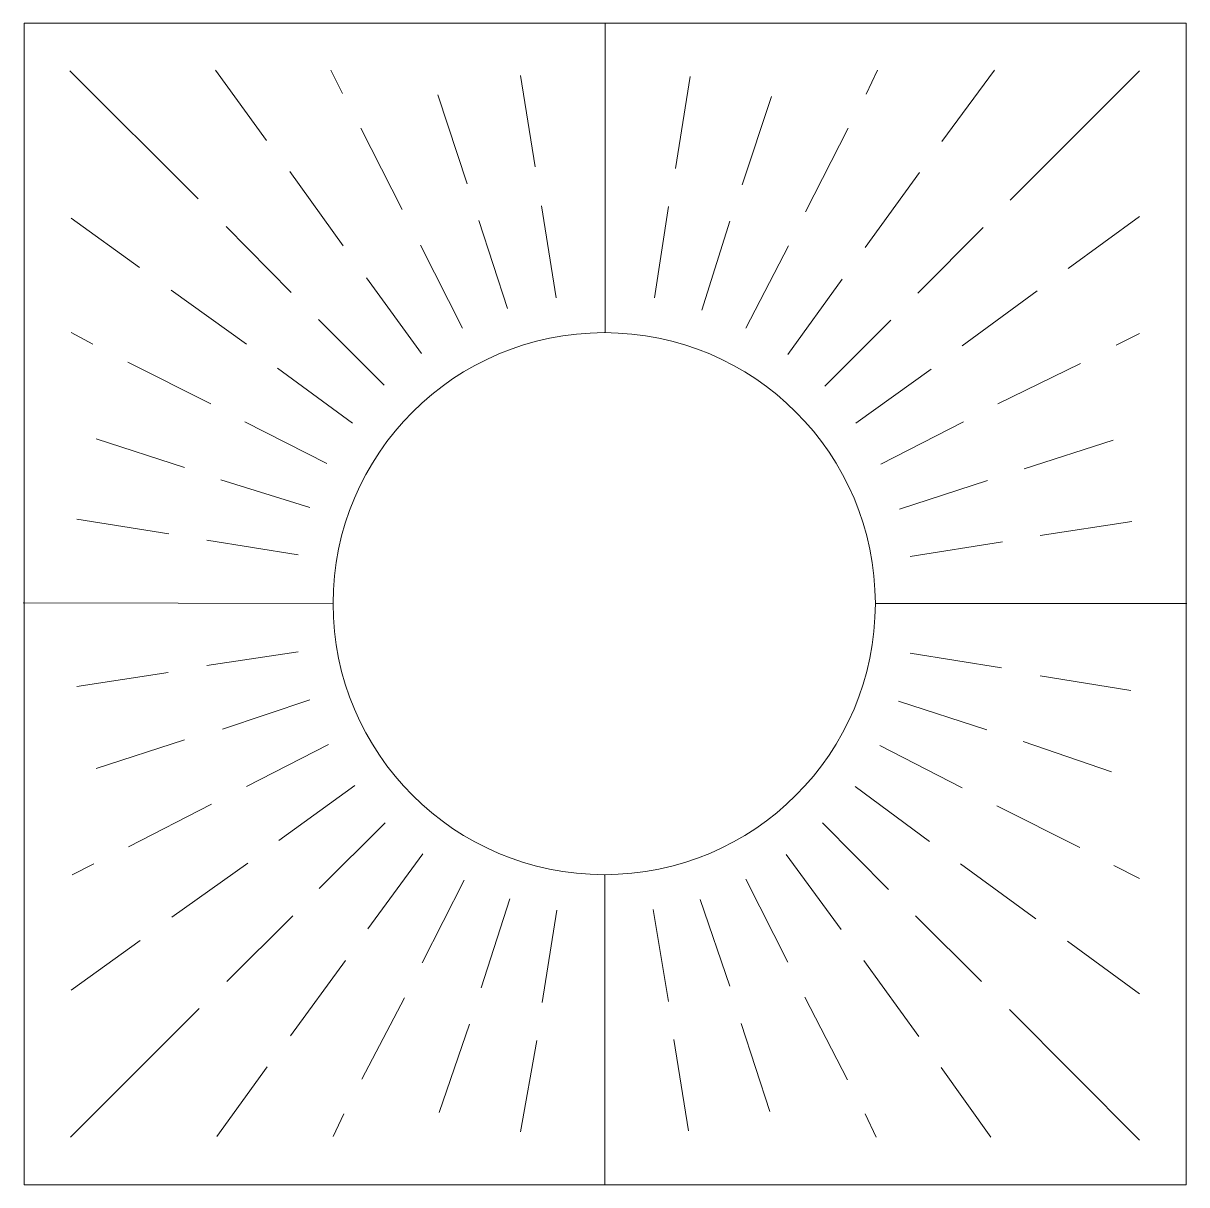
# Model space of a CAD drawing. Header units: metres. Extents: x -0.75 to 0.75, y -0.75 to 0.75.
import ezdxf

# ---------------------------------------------------------------- set-up
doc = ezdxf.new("R2010")
doc.units = ezdxf.units.M

msp = doc.modelspace()

# ---------------------------------------------------------------- linework, layer by layer
at = {"linetype": 'Continuous', "lineweight": 13}
for p, q in [((0.0012, 0.7496), (0.0012, 0.35)), ((-0.69, 0.688), (-0.524, 0.523)), ((-0.502, 0.689), (-0.436, 0.598)), ((-0.353, 0.689), (-0.338, 0.659)), ((-0.108, 0.682), (-0.089, 0.564)), ((0.111, 0.681), (0.092, 0.562)), ((0.353, 0.689), (0.338, 0.658)), ((0.504, 0.689), (0.436, 0.597)), ((0.691, 0.688), (0.524, 0.521)), ((-0.215, 0.657), (-0.177, 0.542)), ((0.216, 0.655), (0.178, 0.541)), ((-0.314, 0.614), (-0.261, 0.509)), ((0.315, 0.614), (0.26, 0.506)), ((-0.406, 0.558), (-0.337, 0.462)), ((0.407, 0.557), (0.337, 0.46)), ((-0.081, 0.514), (-0.062, 0.395)), ((0.083, 0.513), (0.065, 0.395)), ((-0.688, 0.498), (-0.6, 0.434)), ((0.691, 0.5), (0.599, 0.433)), ((-0.488, 0.487), (-0.404, 0.402)), ((-0.162, 0.495), (-0.125, 0.381)), ((0.162, 0.494), (0.126, 0.379)), ((0.489, 0.486), (0.405, 0.401)), ((-0.237, 0.463), (-0.183, 0.356)), ((0.238, 0.462), (0.183, 0.356)), ((-0.307, 0.421), (-0.236, 0.323)), ((0.307, 0.419), (0.237, 0.322)), ((-0.559, 0.405), (-0.462, 0.335)), ((0.559, 0.404), (0.462, 0.333)), ((-0.369, 0.367), (-0.284, 0.282)), ((0.37, 0.366), (0.285, 0.281)), ((-0.688, 0.35), (-0.66, 0.335)), ((0.691, 0.349), (0.661, 0.334)), ((-0.615, 0.312), (-0.508, 0.258)), ((-0.422, 0.304), (-0.325, 0.233)), ((0.422, 0.303), (0.325, 0.233)), ((0.615, 0.31), (0.508, 0.258)), ((-0.464, 0.235), (-0.358, 0.181)), ((0.464, 0.235), (0.357, 0.18)), ((-0.656, 0.213), (-0.542, 0.176)), ((0.657, 0.211), (0.542, 0.174)), ((-0.495, 0.16), (-0.38, 0.124)), ((0.495, 0.159), (0.381, 0.122)), ((-0.681, 0.109), (-0.562, 0.09)), ((0.681, 0.106), (0.563, 0.088)), ((-0.513, 0.082), (-0.395, 0.063)), ((0.514, 0.08), (0.395, 0.061)), ((-0.35, 0), (-0.75, 0.001)), ((0.752, 0), (0.35, 0)), ((-0.395, -0.062), (-0.513, -0.08)), ((0.395, -0.064), (0.513, -0.083)), ((-0.563, -0.089), (-0.681, -0.107)), ((0.563, -0.093), (0.68, -0.112)), ((-0.38, -0.124), (-0.493, -0.162)), ((0.38, -0.126), (0.494, -0.163)), ((-0.542, -0.176), (-0.656, -0.213)), ((0.541, -0.178), (0.655, -0.217)), ((-0.356, -0.182), (-0.462, -0.236)), ((0.356, -0.183), (0.462, -0.238)), ((-0.322, -0.235), (-0.42, -0.306)), ((0.324, -0.236), (0.42, -0.307)), ((-0.507, -0.259), (-0.614, -0.314)), ((0.507, -0.261), (0.614, -0.315)), ((-0.283, -0.283), (-0.368, -0.368)), ((0.282, -0.283), (0.367, -0.369)), ((-0.234, -0.323), (-0.305, -0.42)), ((0.235, -0.324), (0.306, -0.421)), ((-0.659, -0.336), (-0.687, -0.35)), ((-0.46, -0.335), (-0.558, -0.405)), ((0.46, -0.336), (0.557, -0.407)), ((0.658, -0.338), (0.691, -0.355)), ((-0.181, -0.357), (-0.235, -0.464)), ((0.0008, -0.7501), (0.0008, -0.35)), ((0.183, -0.356), (0.237, -0.463)), ((-0.122, -0.381), (-0.159, -0.496)), ((0.124, -0.382), (0.162, -0.494)), ((-0.402, -0.403), (-0.487, -0.488)), ((-0.061, -0.396), (-0.08, -0.515)), ((0.063, -0.395), (0.083, -0.514)), ((0.402, -0.403), (0.487, -0.488)), ((-0.599, -0.435), (-0.688, -0.499)), ((0.598, -0.436), (0.691, -0.504)), ((-0.334, -0.461), (-0.405, -0.558)), ((0.335, -0.461), (0.406, -0.559)), ((-0.258, -0.509), (-0.313, -0.614)), ((0.259, -0.508), (0.314, -0.615)), ((-0.523, -0.523), (-0.689, -0.689)), ((0.523, -0.524), (0.691, -0.693)), ((-0.174, -0.543), (-0.213, -0.657)), ((0.177, -0.542), (0.214, -0.656)), ((-0.087, -0.564), (-0.108, -0.682)), ((0.09, -0.563), (0.109, -0.681)), ((-0.435, -0.598), (-0.5, -0.688)), ((0.435, -0.599), (0.499, -0.689)), ((-0.336, -0.659), (-0.35, -0.688)), ((0.337, -0.659), (0.351, -0.689))]:
    msp.add_line(p, q, dxfattribs=at)
at = {"linetype": 'Continuous', "lineweight": 13, "flags": 128}
msp.add_lwpolyline([(-0.7488, 0.7496), (0.7512, 0.7496), (0.7512, -0.7504), (-0.7488, -0.7504), (-0.7488, 0.7496)], close=True, dxfattribs=at)
at = {"linetype": 'Continuous', "lineweight": 13}
msp.add_circle((0, 0), 0.35, dxfattribs=at)

doc.saveas('drawing.dxf')
